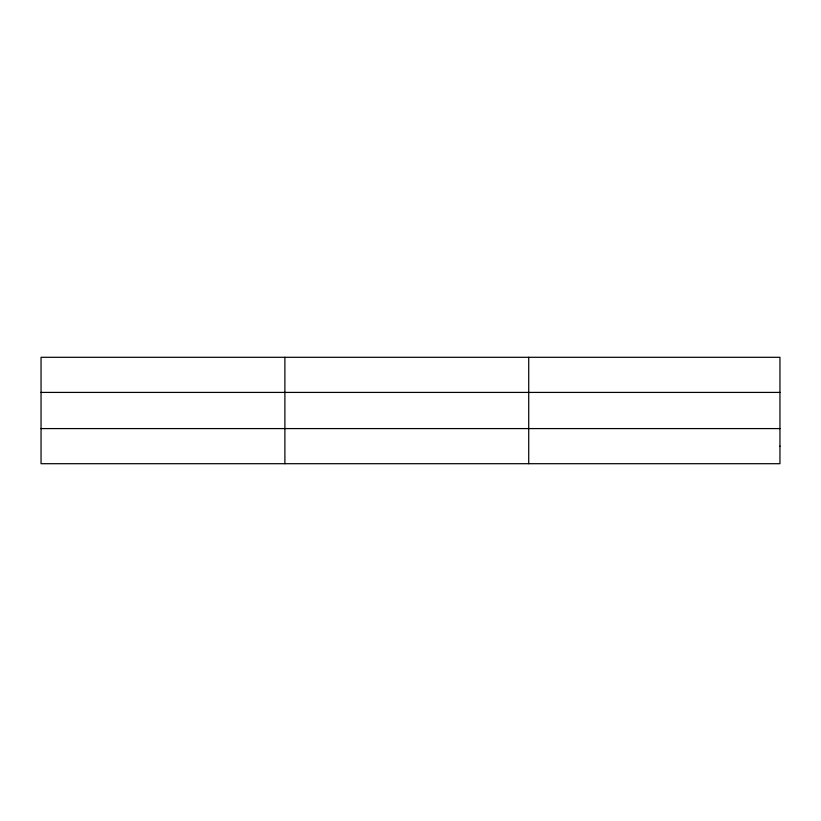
<?xml version="1.0" encoding="UTF-8"?>
<svg xmlns="http://www.w3.org/2000/svg" width="821" height="821" viewBox="0 0 821 821"><rect width="100%" height="100%" fill="white"/><g stroke="black" fill="none" stroke-linecap="round" stroke-linejoin="round"><path stroke-width="1.23" d="M284.887 463.701L284.887 357.299M528.724 463.701L528.724 357.299M41.05 392.417L779.95 392.417M41.05 428.583L779.95 428.583M779.95 446.142L779.95 463.701L41.05 463.701L41.05 357.299L779.95 357.299L779.95 446.142"/></g></svg>
